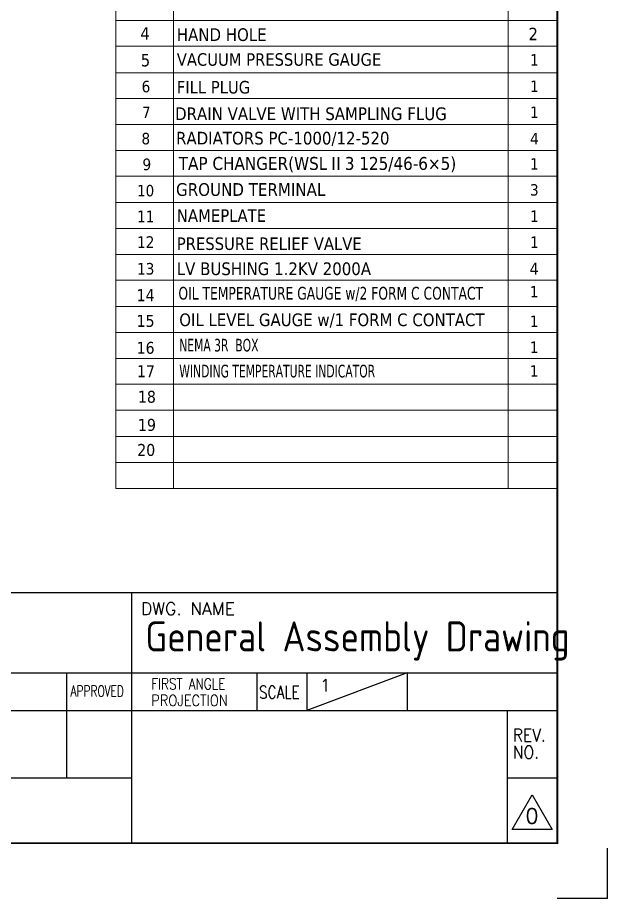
# Model space of a CAD drawing. Header units: millimetres. Extents: x 198976 to 421125, y -418833 to -203687.
# Drawn here: x 207110 to 210279, y -211679 to -206952 of the extents above; entities that cross this region are included whole.
import ezdxf

# ---------------------------------------------------------------- set-up
doc = ezdxf.new("R2010")
doc.units = ezdxf.units.MM
doc.header["$LTSCALE"] = 13
doc.layers.add('1', color=4, linetype='Continuous')
doc.layers.add('2', color=3, linetype='Continuous')
doc.layers.add('paper', color=254, linetype='Continuous', plot=False)
doc.layers.add('铁心', color=3, linetype='Continuous', lineweight=0)
doc.styles.add('ROMANS', font='romans.shx', dxfattribs={"bigfont": 'whgtxt.shx'})
doc.styles.get("Standard").update_dxf_attribs({"font": 'gbenor.shx', "bigfont": 'gbcbig.shx'})
doc.styles.add('Tahoma$001', font='tahoma.ttf', dxfattribs={"height": 2.159784})
doc.styles.add('Tahoma_txtstyle_28.49_0_0', font='tahoma.ttf')
doc.styles.add('Tahoma_txtstyle_28.73_0_0', font='tahoma.ttf')
doc.styles.add('Tahoma_txtstyle_28.76_0_0', font='tahoma.ttf')
doc.styles.add('Tahoma_txtstyle_28.82_0_0', font='tahoma.ttf')
doc.styles.add('Tahoma_txtstyle_28.87_0_0', font='tahoma.ttf')
doc.styles.add('Tahoma_txtstyle_28.88_0_0', font='tahoma.ttf')
doc.styles.add('Tahoma_txtstyle_30.00_0_0', font='tahoma.ttf')
doc.styles.add('Tahoma_txtstyle_30.40_0_0', font='tahoma.ttf')
doc.styles.add('Tahoma_txtstyle_30.54_0_0', font='tahoma.ttf')

msp = doc.modelspace()

# ---------------------------------------------------------------- linework, layer by layer
at = {"layer": '1', "const_width": 9.42}
msp.add_lwpolyline([(199676.1, -211383.37), (210009.54, -211383.37), (210009.54, -203956.21), (199676.1, -203956.21), (199676.1, -211383.37)], dxfattribs=at)
at = {"layer": '2'}
for p, q in [((205973.04, -210037.87), (210009.54, -210037.87)), ((207722.19, -210037.87), (207722.19, -211383.37)), ((205973.04, -210468.43), (210009.54, -210468.43)), ((207372.36, -210468.43), (207372.36, -211032.68)), ((208394.94, -210468.43), (208394.94, -210670.26)), ((209202.24, -210468.43), (208664.04, -210670.26)), ((208664.04, -210468.43), (208664.04, -210670.26)), ((209202.24, -210468.43), (209202.24, -210670.26)), ((205973.04, -210670.26), (207722.19, -210670.26)), ((207722.19, -210670.26), (210009.54, -210670.26)), ((209740.44, -210670.26), (209740.44, -211383.37)), ((205973.04, -211032.68), (207722.19, -211032.68)), ((209740.44, -211032.68), (210009.54, -211032.68)), ((209767.35, -211309.34), (209874.99, -211122.9)), ((209874.99, -211122.9), (209982.63, -211309.34)), ((209982.63, -211309.34), (209767.35, -211309.34))]:
    msp.add_line(p, q, dxfattribs=at)
at = {"layer": 'paper'}
for q in [(210278.64, -211410.28), (210009.54, -211679.38)]:
    msp.add_line((210278.64, -211679.38), q, dxfattribs=at)
at = {"layer": '铁心'}
for points in [[(207638.01, -209478.59), (207638.01, -206212.16)], [(207638.01, -207803.72), (210009.54, -207803.72), (210009.54, -206550.74)], [(207638.01, -206550.74), (207638.01, -207803.72)], [(207947.94, -206550.74), (207947.94, -207803.72)], [(209746.36, -206550.74), (209746.36, -207803.72)], [(207638.01, -206966.86), (207638.01, -209478.59)], [(207638.01, -206967.43), (210009.54, -206967.43), (210009.54, -207105.95)], [(207638.01, -206967.43), (207638.01, -207105.95), (210009.54, -207105.95)], [(210009.54, -206967.43), (207638.01, -206967.43), (207638.01, -206967.43)], [(207638.01, -208084.21), (207638.01, -206967.43), (207638.01, -206967.43)], [(207947.94, -206966.86), (207947.94, -209478.59)], [(207947.94, -206967.43), (207947.94, -207105.95), (207947.94, -207105.95)], [(209746.36, -206966.86), (209746.36, -209478.59)], [(209746.36, -206967.43), (209746.36, -207105.95), (209746.36, -207105.95)], [(210009.54, -207105.95), (207638.01, -207105.95), (207638.01, -207105.95)], [(210009.54, -207247.93), (207638.01, -207247.93), (207638.01, -207247.93)], [(210009.54, -207247.93), (207638.01, -207247.93), (207638.01, -207247.93)], [(210009.54, -209617.68), (210009.54, -207245.04)], [(210009.54, -207387.02), (207638.01, -207387.02), (207638.01, -207387.02)], [(210009.54, -207387.02), (207638.01, -207387.02), (207638.01, -207387.02)], [(210009.54, -207525.53), (207638.01, -207525.53), (207638.01, -207525.53)], [(210009.54, -207525.53), (207638.01, -207525.53)], [(210009.54, -207664.62), (207638.01, -207664.62), (207638.01, -207664.62)], [(210009.54, -207664.62), (207638.01, -207664.62), (207638.01, -207664.62)], [(210009.54, -207803.72), (207638.01, -207803.72), (207638.01, -207803.72)], [(210009.54, -207945.12), (207638.01, -207945.12), (207638.01, -207945.12)], [(210009.54, -208084.21), (207638.01, -208084.21), (207638.01, -208084.21)], [(207638.01, -209478.59), (207638.01, -208222.72), (210009.54, -208222.72)], [(207638.01, -208222.72), (207638.01, -209478.59)], [(210009.54, -208223.3), (207638.01, -208223.3), (207638.01, -208223.3)], [(207947.94, -208222.72), (207947.94, -209478.59)], [(209746.36, -208222.72), (209746.36, -209478.59)], [(210009.54, -208361.81), (207638.01, -208361.81)], [(210009.54, -208503.22), (207638.01, -208503.22)], [(210009.54, -208642.31), (207638.01, -208642.31)], [(210009.54, -208781.4), (207638.01, -208781.4)], [(210009.54, -208919.91), (207638.01, -208919.91)], [(210009.54, -209059.01), (207638.01, -209059.01), (207638.01, -209059.01)], [(210009.54, -209200.98), (207638.01, -209200.98), (207638.01, -209200.98)], [(210009.54, -209339.5), (207638.01, -209339.5), (207638.01, -209339.5)], [(210009.54, -209478.59), (207638.01, -209478.59), (207638.01, -209478.59)]]:
    msp.add_lwpolyline(points, dxfattribs=at)

# ---------------------------------------------------------------- texts
at = {"layer": '1', "color": 4}
msp.add_text('General Assembly Drawing', height=161.46, dxfattribs=at).set_placement((207796.71, -210353.98))
at = {"layer": '2', "style": 'ROMANS'}
for s, height, p in [('DWG. NAME', 67.275, (207772.55, -210158.19)), ('1', 67.28, (208733.94, -210569.68))]:
    msp.add_text(s, height=height, dxfattribs=at).set_placement(p)
for s, height, width, p in [('FIRST ANGLE', 59.202, 0.8, (207828.4, -210557.75)), ('APPROVED', 59.202, 0.7, (207395.07, -210596.3)), ('SCALE', 67.275, 0.8, (208406.83, -210606.53)), ('PROJECTION', 59.202, 0.86, (207828.4, -210646.48)), ('REV.', 67.275, 0.9, (209771.03, -210836.77)), ('NO.', 67.275, 0.9, (209771.03, -210928.51))]:
    msp.add_text(s, height=height, dxfattribs=dict(at, width=width)).set_placement(p)
at = {"layer": '2', "color": 4, "style": 'ROMANS'}
msp.add_text('0', height=80.73, dxfattribs=at).set_placement((209838.84, -211277.04))
at = {"layer": '铁心'}
for s, height, style, p in [('4', 66.71, 'Tahoma$001', (207769.6, -207070.74)), ('HAND HOLE', 68.18, 'Tahoma$001', (207965.39, -207077.67)), ('2', 67.09, 'Tahoma$001', (209854.86, -207073.63)), ('VACUUM PRESSURE GAUGE', 67.068, 'Tahoma_txtstyle_30.00_0_0', (207965.39, -207210.41)), ('5', 65.94, 'Tahoma$001', (207772.72, -207213.87)), ('1', 60.98, 'Tahoma$001', (209863.52, -207209.26)), ('6', 61.98, 'Tahoma$001', (207776.42, -207352.97)), ('FILL PLUG', 67.231, 'Tahoma$001', (207965.39, -207359.38)), ('1', 61.4, 'Tahoma$001', (209863.52, -207351.23)), ('1', 60.98, 'Tahoma$001', (209863.52, -207490.33)), ('7', 60.17, 'Tahoma$001', (207779.34, -207490.33)), ('DRAIN VALVE WITH SAMPLING FLUG', 68.1713, 'Tahoma$001', (207956.16, -207502.13)), ('8', 61.72, 'Tahoma$001', (207775.72, -207632.3)), ('RADIATORS PC-1000/12-520', 68.1713, 'Tahoma$001', (207961.35, -207633.17)), ('4', 61.4, 'Tahoma$001', (209863.52, -207632.02)), ('9', 62.42, 'Tahoma$001', (207780.92, -207771.11)), ('TAP CHANGER(WSLⅡ3 125/46-6×5)', 69.2031, 'Tahoma$001', (207975.87, -207769.46)), ('1', 61.4, 'Tahoma$001', (209863.52, -207768.22)), ('10', 61.413, 'Tahoma$001', (207751.71, -207911.35)), ('GROUND TERMINAL', 68.5807, 'Tahoma$001', (207961.35, -207909.04)), ('3', 60.98, 'Tahoma$001', (209863.52, -207907.31)), ('11', 62.255, 'Tahoma$001', (207751.71, -208050.45)), ('NAMEPLATE', 67.618, 'Tahoma$001', (207965.39, -208048.71)), ('1', 61.4, 'Tahoma$001', (209863.52, -208048.71)), ('12', 62.165, 'Tahoma$001', (207751.71, -208187.81)), ('1', 61.4, 'Tahoma$001', (209863.52, -208188.09)), ('13', 62.144, 'Tahoma$001', (207751.71, -208331.23)), ('LV BUSHING 1.2KV 2000A ', 68.1713, 'Tahoma$001', (207965.39, -208334.04)), ('4', 64.44, 'Tahoma$001', (209861, -208331.99)), ('14', 64.544, 'Tahoma_txtstyle_28.87_0_0', (207749.11, -208474.12)), ('1', 60.98, 'Tahoma$001', (209862.79, -208453.98)), ('15', 64.544, 'Tahoma_txtstyle_28.87_0_0', (207749.11, -208611.95)), ('OIL LEVEL GAUGE w/1 FORM C CONTACT', 67.9711, 'Tahoma_txtstyle_30.40_0_0', (207978.71, -208607.95)), ('1', 61.4, 'Tahoma$001', (209862.7, -208612.62)), ('16', 63.691, 'Tahoma_txtstyle_28.49_0_0', (207750.06, -208756.26)), ('1', 61.4, 'Tahoma$001', (209862.7, -208751.71)), ('17', 64.441, 'Tahoma_txtstyle_28.82_0_0', (207751.33, -208882.01)), ('1', 60.98, 'Tahoma$001', (209862.79, -208879.18)), ('18', 64.289, 'Tahoma_txtstyle_28.76_0_0', (207756.47, -209019.29)), ('19', 64.568, 'Tahoma_txtstyle_28.88_0_0', (207756.47, -209170.38)), ('20', 64.223, 'Tahoma_txtstyle_28.73_0_0', (207752.84, -209304.61))]:
    msp.add_text(s, height=height, dxfattribs=dict(at, style=style)).set_placement(p)
at = {"layer": '铁心', "color": 3, "true_color": 0x00ff00, "style": 'Tahoma$001'}
msp.add_text('PRESSURE RELIEF VALVE', height=67.2314, dxfattribs=at).set_placement((207965.39, -208199.15))
at = {"layer": '铁心'}
for s, height, style, width, p in [('OIL TEMPERATURE GAUGE w/2 FORM C CONTACT', 68.2698, 'Tahoma_txtstyle_30.54_0_0', 0.82, (207974.13, -208465.59)), ('NEMA 3R  BOX', 67.9711, 'Tahoma_txtstyle_30.40_0_0', 0.72, (207978.71, -208744.15)), ('WINDING TEMPERATURE INDICATOR', 67.9711, 'Tahoma_txtstyle_30.40_0_0', 0.72, (207978.71, -208883.24))]:
    msp.add_text(s, height=height, dxfattribs=dict(at, style=style, width=width)).set_placement(p)

doc.saveas('drawing.dxf')
